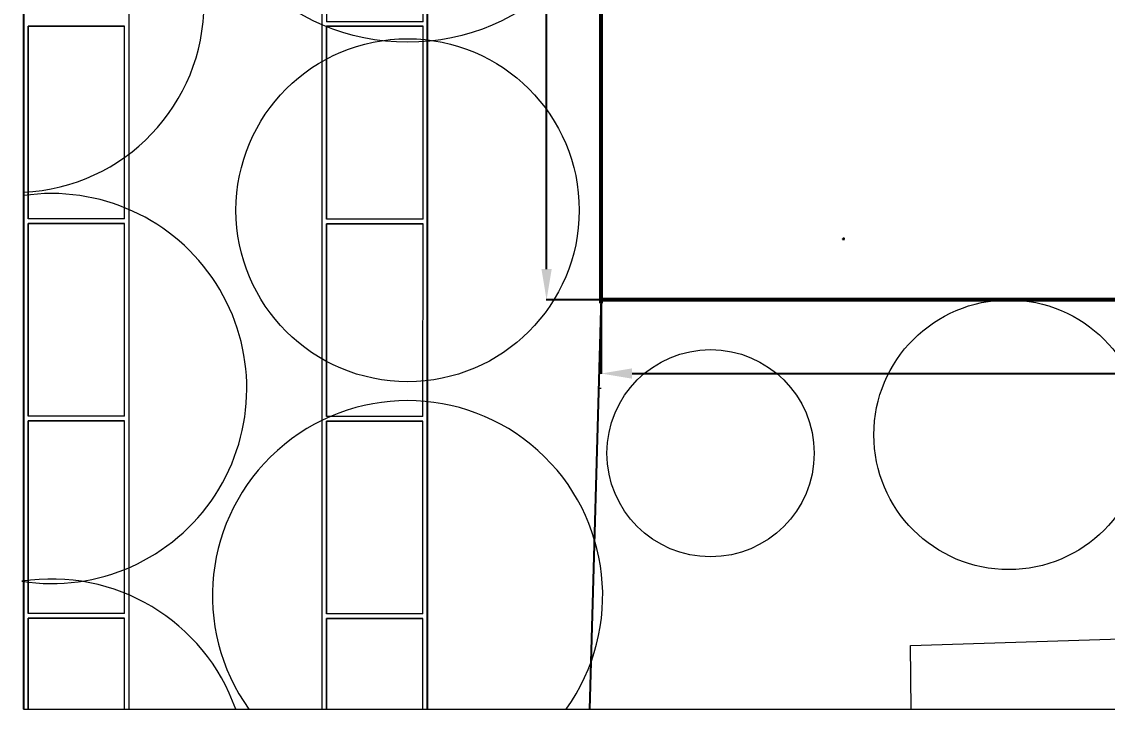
# Model space of a CAD drawing. Header units: millimetres. Extents: x 1055 to 35274, y -3049 to 16218.
# Drawn here: x 1094 to 3909, y 1122 to 2906 of the extents above; entities that cross this region are included whole.
import ezdxf

# ---------------------------------------------------------------- set-up
doc = ezdxf.new("R2010")
doc.units = ezdxf.units.MM
doc.linetypes.add('-1', pattern=[0])
for name, color, linetype, lineweight in [('Alberi', 84, 'Continuous', 9), ('Cartiglio', 8, 'Continuous', 9), ('contorno lotto', 162, 'Continuous', 53), ('Edifici__Null__ 1_ 2_ 3_ 4_ 5_ 6_ 7_ 8_ 9_ 10_ 11_', 250, '-1', 9), ('L2_VISTA', 2, 'Continuous', 25), ('L2_VISTA_SOTTILI', 1, 'Continuous', 9), ('Quote', 8, 'Continuous', 9), ('Testo', 8, 'Continuous', 9)]:
    doc.layers.add(name, color=color, linetype=linetype, lineweight=lineweight)
doc.layers.add('Recinzioni_', color=14, linetype='Continuous')
doc.styles.get("Standard").update_dxf_attribs({"font": 'arial.ttf'})
doc.dimstyles.new('ISO-25', dxfattribs={"dimtxt": 70, "dimasz": 80, "dimexe": 1.25, "dimexo": 0.625, "dimtad": 1, "dimtxsty": 'Standard', "dimcen": 2.5, "dimadec": 0, "dimazin": 0, "dimtfac": 1, "dimtmove": 0, "dimatfit": 3, "dimfxl": 1, "dimarcsym": 0})

# ---------------------------------------------------------------- blocks, each defined once
blk = doc.blocks.new('*D7')
at = {"layer": 'Defpoints', "color": 0, "transparency": 16777216}
for p in [(2596.2, 2184.2), (7985.2, 2184.2), (7985.2, 1993.1)]:
    blk.add_point(p, dxfattribs=at)
at = {"layer": 'Quote', "color": 0, "lineweight": -2, "transparency": 16777216}
for p, q in [((2596.2, 2183.5), (2596.2, 1991.9)), ((7985.2, 2183.5), (7985.2, 1991.9)), ((2676.2, 1993.1), (5186.5, 1993.1)), ((7905.2, 1993.1), (5394.8, 1993.1))]:
    blk.add_line(p, q, dxfattribs=at)
at = {"layer": 'Quote', "color": 0, "transparency": 16777216}
for points in [[(2676.2, 2006.5), (2676.2, 1979.8), (2596.2, 1993.1)], [(7905.2, 2006.5), (7905.2, 1979.8), (7985.2, 1993.1)]]:
    blk.add_solid(points, dxfattribs=at)
at = {"layer": 'Quote', "color": 0, "transparency": 16777216, "insert": (5290.7, 1993.1), "char_height": 70, "attachment_point": 5, "rotation": 0.094}
blk.add_mtext('54 m', dxfattribs=at)
blk = doc.blocks.new('*D9')
at = {"layer": 'Defpoints', "color": 0, "transparency": 16777216}
for p in [(2454.7, 5453.9), (2596.5, 5453.9), (2596.4, 2184.2)]:
    blk.add_point(p, dxfattribs=at)
at = {"layer": 'Quote', "color": 0, "lineweight": -2, "transparency": 16777216}
for p, q in [((2595.9, 5453.9), (2453.5, 5453.9)), ((2454.7, 5373.9), (2454.7, 3923.2)), ((2454.6, 2264.2), (2454.6, 3714.9)), ((2595.8, 2184.2), (2453.3, 2184.2))]:
    blk.add_line(p, q, dxfattribs=at)
at = {"layer": 'Quote', "color": 0, "transparency": 16777216}
for points in [[(2441.4, 5373.9), (2468.1, 5373.9), (2454.7, 5453.9)], [(2441.3, 2264.2), (2467.9, 2264.2), (2454.6, 2184.2)]]:
    blk.add_solid(points, dxfattribs=at)
at = {"layer": 'Quote', "color": 0, "transparency": 16777216, "insert": (2454.7, 3819), "char_height": 70, "attachment_point": 5, "rotation": 269.9931}
blk.add_mtext('33 m', dxfattribs=at)
blk = doc.blocks.new('TREE-22')
for p, q in [((-3843, 5771), (-3815, 5743)), ((-3841, 5691), (-3831, 5737)), ((-3804, 5841), (-3742, 5781)), ((-3766, 5645), (-3745, 5760)), ((-3728, 5964), (-3593, 5825)), ((-3689, 7075), (-3665, 7115)), ((-3666, 7151), (-3648, 7116)), ((-3649, 6075), (-3458, 5859)), ((-3632, 7007), (-3576, 7109)), ((-3622, 5612), (-3573, 5805)), ((-3606, 7206), (-3567, 7129)), ((-3572, 6973), (-3487, 7103)), ((-3555, 7250), (-3495, 7126)), ((-3550, 6198), (-3305, 5921)), ((-3458, 5625), (-3401, 5850)), ((-3441, 6897), (-3310, 7091)), ((-3439, 7340), (-3340, 7132)), ((-3405, 6230), (-3178, 5973)), ((-3394, 5642), (-3325, 5907)), ((-3321, 7420), (-3195, 7121)), ((-3286, 5668), (-3217, 5930)), ((-3279, 6852), (-3133, 7079)), ((-3265, 6275), (-3033, 6012)), ((-3196, 7494), (-3039, 7122)), ((-3166, 5694), (-3098, 5954)), ((-3104, 6852), (-2954, 7065)), ((-3093, 6324), (-2868, 6052)), ((-3057, 5715), (-2968, 5983)), ((-3051, 7496), (-2895, 7127)), ((-2929, 5754), (-2833, 6021)), ((-2928, 6844), (-2772, 7045)), ((-2908, 6371), (-2729, 6076)), ((-2899, 7501), (-2736, 7114)), ((-2810, 5772), (-2693, 6044)), ((-2746, 6827), (-2570, 7027)), ((-2738, 6408), (-2600, 6108)), ((-2694, 7494), (-2558, 7089)), ((-2691, 5786), (-2578, 6071)), ((-2662, 8742), (-2619, 8763)), ((-2650, 8654), (-2548, 8711)), ((-2623, 8587), (-2459, 8665)), ((-2601, 8794), (-2605, 8754)), ((-2591, 8504), (-2378, 8618)), ((-2591, 6436), (-2461, 6128)), ((-2588, 5797), (-2477, 6077)), ((-2574, 6802), (-2408, 6988)), ((-2564, 8439), (-2312, 8556)), ((-2522, 8808), (-2530, 8722)), ((-2491, 8367), (-2214, 8497)), ((-2455, 8818), (-2471, 8681)), ((-2466, 5806), (-2352, 6095)), ((-2463, 7469), (-2402, 7071)), ((-2449, 6459), (-2318, 6149)), ((-2439, 8296), (-2132, 8445)), ((-2416, 6770), (-2258, 6957)), ((-2381, 8827), (-2403, 8660)), ((-2402, 8201), (-2034, 8368)), ((-2309, 8832), (-2336, 8604)), ((-2315, 5822), (-2201, 6110)), ((-2312, 6478), (-2176, 6158)), ((-2289, 8131), (-1945, 8288)), ((-2283, 7435), (-2254, 7050)), ((-2243, 6728), (-2082, 6915)), ((-2172, 8813), (-2219, 8517)), ((-2194, 8055), (-1851, 8211)), ((-2194, 5826), (-2082, 6110)), ((-2176, 6493), (-2039, 6170)), ((-2140, 7399), (-2112, 7023)), ((-2115, 7991), (-1758, 8127)), ((-2090, 6678), (-1921, 6872)), ((-2028, 8791), (-2087, 8435)), ((-2055, 5827), (-1939, 6113)), ((-2050, 6505), (-1914, 6182)), ((-2027, 7915), (-1648, 8027)), ((-1974, 7347), (-1947, 6987)), ((-1903, 8718), (-1962, 8362)), ((-1929, 6513), (-1789, 6182)), ((-1926, 6633), (-1761, 6824)), ((-1910, 7810), (-1510, 7924)), ((-1902, 5823), (-1787, 6105)), ((-1773, 8636), (-1834, 8267)), ((-1811, 7285), (-1785, 6946)), ((-1801, 6607), (-1636, 6798)), ((-1797, 6519), (-1681, 6200)), ((-1794, 7699), (-1433, 7813)), ((-1762, 5816), (-1642, 6106)), ((-1607, 8522), (-1697, 8151)), ((-1695, 7601), (-1322, 7715)), ((-1687, 6556), (-1541, 6749)), ((-1626, 6522), (-1526, 6196)), ((-1605, 7189), (-1608, 6896)), ((-1589, 5821), (-1472, 6125)), ((-1585, 7485), (-1221, 7597)), ((-1429, 8387), (-1575, 8052)), ((-1559, 6536), (-1427, 6716)), ((-1483, 7372), (-1121, 7481)), ((-1292, 8274), (-1461, 7956)), ((-1452, 6520), (-1389, 6188)), ((-1440, 6519), (-1320, 6673)), ((-1439, 5805), (-1320, 6108)), ((-1394, 7164), (-1416, 6835)), ((-1367, 7236), (-1025, 7348)), ((-1192, 8185), (-1355, 7877)), ((-1247, 7050), (-1314, 6799)), ((-1299, 5786), (-1182, 6098)), ((-1296, 6513), (-1215, 6624)), ((-1291, 6513), (-1267, 6185)), ((-1094, 8092), (-1261, 7777)), ((-1250, 7090), (-910, 7198)), ((-1150, 6944), (-1243, 6773)), ((-1239, 8447), (-1123, 8457)), ((-1235, 8378), (-1079, 8379)), ((-1235, 8300), (-1036, 8302)), ((-1228, 9616), (-1112, 9623)), ((-1227, 8144), (-948, 8148)), ((-1225, 9546), (-1069, 9545)), ((-1225, 9468), (-1026, 9467)), ((-1223, 9235), (-898, 9234)), ((-1220, 9312), (-941, 9312)), ((-1218, 9395), (-984, 9389)), ((-1202, 9700), (-1154, 9701)), ((-1196, 9160), (-856, 9156)), ((-1177, 6505), (-1114, 6592)), ((-1099, 6852), (-1167, 6741)), ((-1165, 5764), (-1060, 6085)), ((-1164, 9094), (-796, 9089)), ((-1137, 8555), (-1157, 8520)), ((-1157, 6965), (-820, 7079)), ((-977, 7974), (-1148, 7651)), ((-1148, 6503), (-1124, 6181)), ((-1124, 9721), (-1145, 9687)), ((-1116, 9024), (-775, 8999)), ((-1059, 8535), (-1102, 8460)), ((-1047, 9700), (-1090, 9626)), ((-1076, 6852), (-754, 6976)), ((-994, 8516), (-1065, 8398)), ((-1063, 8927), (-688, 8899)), ((-1060, 6495), (-1024, 6545)), ((-885, 7874), (-1059, 7544)), ((-982, 9681), (-1054, 9564)), ((-1040, 5741), (-933, 6068)), ((-1015, 7993), (-861, 7993)), ((-909, 9656), (-1012, 9492)), ((-1007, 8816), (-638, 8778)), ((-1003, 6489), (-978, 6155)), ((-992, 6728), (-675, 6849)), ((-855, 8469), (-974, 8273)), ((-844, 9632), (-965, 9437)), ((-961, 8715), (-570, 8675)), ((-782, 9607), (-946, 9369)), ((-752, 7719), (-941, 7436)), ((-919, 5715), (-809, 6051)), ((-917, 8609), (-515, 8544)), ((-793, 8309), (-903, 8145)), ((-712, 9576), (-896, 9309)), ((-880, 7844), (-777, 7838)), ((-672, 7562), (-867, 7326)), ((-866, 8474), (-468, 8420)), ((-639, 9540), (-849, 9235)), ((-834, 8375), (-478, 8325)), ((-805, 6506), (-832, 6145)), ((-735, 8139), (-817, 8016)), ((-610, 9471), (-812, 9178)), ((-801, 8265), (-393, 8207)), ((-801, 6669), (-621, 6738)), ((-635, 7413), (-800, 7242)), ((-795, 5685), (-684, 6025)), ((-765, 8122), (-347, 8060)), ((-755, 7670), (-692, 7664)), ((-615, 7281), (-753, 7182)), ((-547, 9386), (-750, 9092)), ((-735, 7979), (-307, 7916)), ((-684, 7971), (-733, 7898)), ((-719, 6452), (-694, 6114)), ((-544, 7190), (-716, 7048)), ((-714, 7860), (-278, 7806)), ((-695, 7708), (-242, 7649)), ((-478, 9287), (-681, 8991)), ((-673, 5652), (-560, 5996)), ((-663, 7509), (-618, 7503)), ((-636, 7787), (-656, 7758)), ((-649, 7566), (-277, 7517)), ((-399, 9170), (-626, 8888)), ((-618, 7394), (-189, 7364)), ((-600, 7278), (-171, 7248)), ((-585, 6429), (-561, 6087)), ((-314, 9031), (-584, 8794)), ((-580, 7144), (-154, 7114)), ((-566, 7031), (-143, 7000)), ((-554, 5618), (-439, 5968)), ((-551, 6898), (-132, 6868)), ((-245, 8912), (-549, 8684)), ((-540, 6791), (-126, 6761)), ((-530, 6664), (-121, 6637)), ((-191, 8812), (-495, 8583)), ((-418, 6380), (-450, 6068)), ((-446, 6502), (-119, 6479)), ((-131, 8694), (-436, 8464)), ((-77, 8580), (-396, 8340)), ((-5, 8417), (-336, 8210)), ((-321, 4945), (-321, 3251)), ((-321, 3251), (-321, 2)), ((51, 8277), (-290, 8064)), ((95, 8155), (-263, 7931)), ((138, 8026), (-217, 7804)), ((178, 7893), (-177, 7671)), ((226, 7712), (-145, 7509)), ((266, 7531), (-124, 7384)), ((-109, 8583), (293, 8324)), ((298, 7358), (-96, 7228)), ((319, 7217), (-67, 7090)), ((-44, 8772), (312, 8503)), ((334, 7084), (-43, 6959)), ((355, 6813), (-29, 6686)), ((347, 6946), (-24, 6823)), ((360, 6676), (-14, 6553)), ((-7, 8287), (273, 8169)), ((16, 8904), (339, 8660)), ((57, 9043), (379, 8799)), ((77, 8080), (257, 8020)), ((122, 7660), (125, 7657)), ((133, 7914), (248, 7876)), ((144, 4927), (144, 3233)), ((144, 3404), (144, 3354)), ((144, 3241), (144, 3051)), ((144, 3051), (144, 2)), ((144, 1126), (144, 1076)), ((144, 963), (144, 772)), ((387, 6035), (148, 6180)), ((159, 9145), (418, 8950)), ((195, 7799), (430, 7492)), ((231, 7518), (357, 7354)), ((548, 6149), (253, 6328)), ((266, 9240), (443, 9094)), ((266, 7966), (524, 7630)), ((687, 6216), (331, 6432)), ((351, 8121), (623, 7767)), ((358, 6877), (492, 6752)), ((646, 8399), (361, 8249)), ((362, 6754), (436, 6692)), ((367, 7009), (536, 6791)), ((655, 8552), (377, 8426)), ((609, 7172), (379, 7182)), ((381, 9330), (487, 9242)), ((695, 8741), (401, 8618)), ((585, 5649), (410, 5968)), ((423, 7160), (624, 6894)), ((781, 6338), (427, 6553)), ((776, 8913), (428, 8792)), ((433, 8243), (711, 7882)), ((436, 9369), (502, 9312)), ((692, 7270), (458, 7293)), ((724, 9056), (460, 8967)), ((680, 9205), (491, 9142)), ((761, 7369), (494, 7385)), ((504, 9414), (534, 9388)), ((654, 9279), (507, 9229)), ((685, 5743), (521, 6042)), ((635, 9346), (523, 9317)), ((527, 7286), (739, 6998)), ((884, 6463), (531, 6677)), ((584, 9418), (538, 9404)), ((551, 8388), (807, 7996)), ((864, 7468), (554, 7485)), ((968, 6557), (614, 6771)), ((951, 7544), (622, 7591)), ((845, 5764), (655, 6111)), ((673, 7423), (854, 7107)), ((1070, 6666), (716, 6880)), ((722, 8553), (911, 8114)), ((1079, 7694), (723, 7740)), ((996, 5822), (810, 6161)), ((1157, 7821), (815, 7868)), ((1193, 6787), (824, 6990)), ((853, 7578), (1002, 7235)), ((863, 6435), (869, 6324)), ((882, 8673), (1027, 8251)), ((1245, 7978), (925, 8013)), ((1114, 5863), (931, 6197)), ((1333, 6913), (954, 7114)), ((983, 6572), (992, 6353)), ((1006, 8749), (1137, 8366)), ((1033, 7718), (1165, 7367)), ((1339, 8100), (1038, 8151)), ((1256, 5908), (1080, 6229)), ((1090, 6668), (1123, 6377)), ((1117, 8841), (1248, 8459)), ((1506, 7056), (1121, 7263)), ((1477, 8234), (1165, 8297)), ((1196, 7834), (1310, 7476)), ((1422, 5954), (1231, 6270)), ((1655, 7167), (1253, 7372)), ((1254, 6767), (1256, 6404)), ((1259, 8869), (1364, 8562)), ((1641, 8331), (1285, 8426)), ((1327, 7920), (1440, 7567)), ((1801, 7267), (1390, 7479)), ((1401, 8888), (1465, 8667)), ((1604, 5998), (1407, 6313)), ((1677, 8479), (1409, 8553)), ((1457, 6799), (1431, 6435)), ((1469, 8008), (1580, 7660)), ((1724, 8627), (1533, 8680)), ((1960, 7366), (1536, 7585)), ((1547, 8898), (1586, 8766)), ((1594, 8079), (1694, 7732)), ((1745, 8703), (1595, 8744)), ((1653, 6865), (1599, 6456)), ((1615, 8899), (1637, 8815)), ((1821, 6040), (1634, 6344)), ((1767, 8769), (1657, 8807)), ((2101, 7447), (1667, 7674)), ((1695, 8898), (1706, 8860)), ((1764, 8857), (1719, 8871)), ((1860, 6909), (1765, 6474)), ((1767, 8170), (1827, 7811)), ((2004, 6067), (1795, 6387)), ((2287, 7542), (1820, 7771)), ((2030, 6955), (1934, 6487)), ((2176, 6086), (1967, 6411)), ((1971, 8267), (1978, 7893)), ((2428, 7630), (1977, 7865)), ((2199, 6970), (2102, 6500)), ((2135, 8337), (2130, 7971)), ((2359, 6099), (2146, 6431)), ((2560, 7738), (2149, 7959)), ((2343, 6974), (2247, 6531)), ((2270, 8389), (2265, 8036)), ((2517, 6104), (2303, 6443)), ((2658, 7800), (2311, 8040)), ((2401, 8449), (2395, 8079)), ((2527, 6969), (2396, 6531)), ((2742, 7927), (2474, 8116)), ((2719, 6104), (2485, 6452)), ((2556, 8420), (2552, 8131)), ((2762, 6946), (2553, 6528)), ((2837, 8051), (2643, 8187)), ((2874, 6097), (2663, 6455)), ((2688, 8387), (2676, 8194)), ((2881, 8115), (2730, 8221)), ((2961, 6909), (2732, 6528)), ((2761, 8365), (2753, 8228)), ((2826, 8344), (2818, 8257)), ((2924, 8170), (2834, 8243)), ((3059, 6083), (2856, 6452)), ((3105, 6874), (2892, 6518)), ((2901, 8316), (2898, 8276)), ((2952, 8254), (2914, 8282)), ((3190, 6110), (3032, 6443)), ((3242, 6839), (3034, 6493)), ((3355, 6749), (3188, 6470)), ((3326, 6178), (3209, 6431)), ((3460, 6653), (3333, 6461)), ((3432, 6248), (3348, 6429)), ((3488, 6297), (3450, 6429)), ((3535, 6558), (3459, 6444)), ((3607, 6496), (3557, 6426)), ((3605, 6296), (3564, 6405)), ((3658, 6434), (3636, 6402)), ((3671, 6355), (3652, 6399))]:
    blk.add_line(p, q)
for centre, radius, start, end in [((-1625, 496), 5693, 76.710146, 113.159207), ((-1781, 556), 5578, 76.186864, 111.932785), ((-3248, 1444), 5693, 68.033955, 94.54357), ((-3419, 1376), 5751, 68.807577, 92.787359), ((-5404, 3791), 5704, 35.036261, 61.089149), ((-5476, 3931), 5618, 30.907611, 59.753598), ((-2856, 2326), 4665, 63.551203, 71.04122), ((-5669, 5061), 5693, 28.282967, 37.986127), ((-5761, 5308), 5618, 25.262348, 35.420065), ((-5664, 6484), 5546, 358.502079, 35.846601), ((-5705, 6292), 5693, 0.72355, 37.172612), ((-1677, 4873), 1934, 53.933082, 73.19096), ((-2499, 5736), 2211, 29.16668, 36.990542), ((-3469, 5007), 3345, 24.232424, 32.752097), ((-2514, 5367), 2425, 13.54512, 36.623982), ((-2593, 5112), 2277, 355.802623, 20.282509), ((-669, 5459), 559, 14.373725, 66.785969), ((-1757, 5708), 1497, 11.760097, 26.661733), ((512, 3642), 1143, 108.946882, 137.080504), ((514, 2163), 1143, 108.946882, 137.080504), ((514, -115), 1143, 108.946882, 137.080504), ((-2495, 5205), 2284, 359.797321, 17.835741), ((-735, 3971), 1143, 66.473581, 68.788333), ((482, 4006), 1143, 117.592228, 134.662442), ((505, 3835), 1143, 108.715983, 136.343907), ((-735, 3770), 1143, 39.696893, 68.788333), ((-735, 3607), 1143, 39.696893, 68.788333), ((522, 3475), 1143, 108.946882, 137.577294), ((-735, 3413), 1143, 39.696893, 68.788333), ((-729, 3241), 1143, 40.130411, 69.086407), ((797, 2248), 1703, 112.525484, 131.048283), ((440, 1315), 1068, 106.000385, 135.492359), ((-731, 997), 1145, 40.079987, 69.014182), ((898, -54), 1788, 114.924735, 133.000299), ((507, 78), 1143, 108.715983, 136.455816), ((-733, -150), 1143, 39.696893, 68.871094), ((524, -282), 1143, 109.385063, 137.691821), ((-733, -344), 1143, 39.696893, 68.871094), ((-728, -517), 1143, 40.130411, 69.169002), ((545, -546), 1228, 117.936613, 134.866574), ((513, -653), 1143, 108.715983, 136.861092), ((-728, -718), 1143, 40.130411, 69.169002), ((-728, -881), 1143, 50.441291, 69.169002), ((775, 2352), 1475, 122.921516, 137.945085), ((-733, 2493), 1143, 66.473581, 68.788333), ((507, 2356), 1143, 108.715983, 136.343907), ((-733, 2291), 1143, 39.696893, 68.788333), ((-733, 2128), 1143, 39.696893, 68.788333), ((524, 1996), 1143, 108.946882, 137.577294), ((-733, 1934), 1143, 39.696893, 68.788333), ((-728, 1762), 1143, 40.130411, 69.086407), ((775, 74), 1475, 122.921516, 137.945085), ((-733, 214), 1143, 66.473581, 68.788333), ((-733, 13), 1143, 39.696893, 68.788333), ((-735, 4181), 1143, 47.191105, 68.672262), ((518, 2911), 1143, 108.946882, 137.080504), ((612, 616), 1224, 112.325393, 139.50653), ((428, 4184), 1104, 112.331313, 132.565573), ((519, 1432), 1143, 108.946882, 137.080504), ((-526, 5533), 545, 43.062106, 67.429602), ((544, 3211), 1228, 117.936613, 134.401934), ((511, 3104), 1143, 108.715983, 136.343907), ((-729, 3039), 1143, 40.130411, 68.788333), ((-729, 2876), 1143, 40.130411, 68.788333), ((-729, 2682), 1143, 52.649798, 68.788333), ((544, 889), 1228, 117.936613, 134.401934), ((511, 826), 1143, 108.715983, 136.343907), ((-665, 796), 1087, 41.886487, 71.274532), ((-729, 598), 1143, 40.130411, 68.788333), ((-729, 404), 1143, 52.649798, 68.788333), ((545, 1732), 1228, 117.936613, 134.401934), ((513, 1625), 1143, 108.715983, 136.343907), ((-728, 1560), 1143, 40.130411, 68.788333), ((-728, 1397), 1143, 40.130411, 68.788333), ((-728, 1203), 1143, 40.250002, 68.788333), ((464, 1067), 1154, 115.079774, 132.071077), ((-735, 3971), 1143, 39.696893, 66.473581), ((-733, 2493), 1143, 39.696893, 66.473581), ((-733, 214), 1143, 39.696893, 66.473581), ((-3672, 5406), 3575, 8.104108, 17.646156), ((519, -846), 1143, 108.946882, 132.120848), ((-1251, 5579), 1123, 339.705599, 0.949525), ((-86335, 6820), 86216, 359.187726, 359.680596), ((482, 4006), 1143, 107.528505, 117.592228), ((542, 3308), 1143, 110.377089, 120.165694), ((542, 986), 1143, 110.377089, 120.165694), ((544, 1829), 1143, 110.377089, 120.165694), ((544, -449), 1143, 110.377089, 120.165694), ((548, 2602), 1143, 110.674104, 120.165694), ((-1839, 1447), 2807, 44.997357, 49.778926), ((548, 324), 1143, 110.674104, 120.165694), ((-1839, -831), 2807, 44.997357, 49.778926), ((550, 1124), 1143, 110.674104, 120.165694), ((34578, 6756), 34593, 180.649914, 181.913535), ((233, 6045), 249, 141.712019, 166.251445), ((641, 5519), 650, 141.072307, 180.405603), ((1633, 5422), 1638, 173.722366, 187.634524), ((1499, 5408), 1559, 151.800493, 164.578702), ((3686, 5293), 3781, 160.093742, 167.43607), ((529, -1013), 1143, 109.598266, 117.58952), ((2272, 4948), 2277, 167.524767, 173.5258), ((-292, 4712), 577, 41.103267, 58.575085), ((4654, 2869), 5693, 107.487541, 144.190995), ((-735, 4181), 1143, 39.696893, 47.191105), ((697, 5398), 650, 136.988726, 176.322022), ((4717, 3055), 5536, 108.686149, 146.064711), ((943, 5489), 918, 137.553017, 151.514465), ((2038, 5087), 1901, 159.117746, 184.825341), ((995, 5347), 918, 104.215433, 147.430883), ((5935, 7613), 5693, 161.305577, 177.838057), ((4331, 2975), 4933, 142.64166, 145.567322), ((5940, 7877), 5618, 163.87164, 178.109459), ((5188, 4366), 5693, 127.258097, 148.414923), ((5339, 4582), 5618, 129.82416, 152.277609), ((832, 5532), 607, 112.399483, 134.005081), ((2787, -246), 6705, 82.285345, 109.027183), ((2585, -144), 6634, 80.444498, 105.884161)]:
    blk.add_arc(centre, radius, start, end)

msp = doc.modelspace()

# ---------------------------------------------------------------- linework, layer by layer
at = {"layer": 'Alberi', "lineweight": 5}
for centre, radius in [((2094.197, 3416.853), 564.195), ((2094.197, 2416.853), 444.977), ((3653.249, 1834.275), 349.883), ((2879.913, 1786.293), 268.748)]:
    msp.add_circle(centre, radius, dxfattribs=at)
for centre, radius, start, end in [((1075.158, 2954.08), 491.185, 272.639255, 87.360745), ((1171.237, 1954.08), 506.004, 261.164908, 98.347569), ((2094.197, 1416.853), 506.004, 324.374106, 215.625894), ((1171.237, 954.08), 506.004, 19.394727, 98.835092)]:
    msp.add_arc(centre, radius, start, end, dxfattribs=at)
at = {"layer": 'Cartiglio'}
msp.add_lwpolyline([(1097.776, 1122.111), (9507.776, 1122.111), (9507.776, 7062.111), (1097.776, 7062.111)], close=True, dxfattribs=at)
at = {"layer": 'contorno lotto'}
for p, q in [((2596.153, 2175.312), (2596.547, 5453.924)), ((2596.153, 2175.312), (2596.547, 5453.924)), ((7985.181, 2184.157), (2596.154, 2184.157)), ((7985.181, 2184.157), (2596.154, 2184.157))]:
    msp.add_line(p, q, dxfattribs=at)
at = {"layer": 'Edifici__Null__ 1_ 2_ 3_ 4_ 5_ 6_ 7_ 8_ 9_ 10_ 11_', "color": 250, "linetype": '-1', "ltscale": 0.07598}
for points in [[(3399.916, 1121.955), (3397.995, 1287.435), (4762.995, 1330.435), (4765.173, 1121.955)], [(3399.914, 1122.111), (3397.995, 1287.435), (4762.995, 1330.435), (4765.171, 1122.111)]]:
    msp.add_lwpolyline(points, dxfattribs=at)
at = {"layer": 'L2_VISTA'}
for points in [[(1098.302, 3418.08), (1098.239, 2894.08)], [(2146.239, 2893.924), (2146.302, 3417.924)], [(1098.241, 2906.08), (1098.178, 2382.08)], [(2146.178, 2381.924), (2146.178, 2381.924), (2146.241, 2905.924)], [(1098.179, 2394.08), (1098.179, 2394.08), (1098.116, 1870.08)], [(2146.116, 1869.924), (2146.179, 2393.924)], [(1098.118, 1882.08), (1098.055, 1358.08)], [(2146.026, 1122.111), (2146.118, 1881.924)], [(1098.056, 1370.08), (1098.026, 1122.111)]]:
    msp.add_lwpolyline(points, dxfattribs=at)
at = {"layer": 'L2_VISTA_SOTTILI'}
for p, q in [((2134.241, 2905.924), (2134.301, 3405.924)), ((1110.179, 2394.08), (1110.239, 2894.08)), ((1360.179, 2394.08), (1360.239, 2894.08)), ((1360.179, 2394.08), (1360.239, 2894.08)), ((1884.179, 2393.924), (1884.239, 2893.924)), ((2134.179, 2393.924), (2134.239, 2893.924)), ((2134.179, 2393.924), (2134.239, 2893.924)), ((1110.118, 1882.08), (1110.178, 2382.08)), ((1360.118, 1882.08), (1360.178, 2382.08)), ((1360.118, 1882.08), (1360.178, 2382.08)), ((1884.118, 1881.924), (1884.178, 2381.924)), ((2134.118, 1881.924), (2134.178, 2381.924)), ((2134.118, 1881.924), (2134.178, 2381.924)), ((1110.056, 1370.08), (1110.116, 1870.08)), ((1360.056, 1370.08), (1360.116, 1870.08)), ((1360.056, 1370.08), (1360.116, 1870.08)), ((1884.056, 1369.924), (1884.116, 1869.924)), ((2134.056, 1369.924), (2134.116, 1869.924)), ((2134.056, 1369.924), (2134.116, 1869.924)), ((1110.088, 1122.111), (1110.116, 1358.08)), ((1360.088, 1122.111), (1360.116, 1358.08)), ((1360.088, 1122.111), (1360.116, 1358.08)), ((1884.026, 1122.111), (1884.055, 1357.924)), ((2134.026, 1122.111), (2134.055, 1357.924)), ((2134.026, 1122.111), (2134.055, 1357.924))]:
    msp.add_line(p, q, dxfattribs=at)
for points in [[(1372.239, 2894.08), (1372.302, 3418.08)], [(1872.302, 3417.924), (1872.239, 2893.924)], [(1884.301, 3405.924), (1884.241, 2905.924)], [(1372.178, 2382.08), (1372.178, 2382.08), (1372.241, 2906.08)], [(1872.241, 2905.924), (1872.178, 2381.924)], [(2134.241, 2905.924), (1884.241, 2905.924)], [(2134.241, 2905.924), (1884.241, 2905.924)], [(1110.239, 2894.08), (1110.179, 2394.08)], [(1110.239, 2894.08), (1360.239, 2894.08)], [(1360.239, 2894.08), (1110.239, 2894.08)], [(1360.239, 2894.08), (1110.239, 2894.08)], [(1884.239, 2893.924), (1884.179, 2393.924)], [(1884.239, 2893.924), (2134.239, 2893.924)], [(2134.239, 2893.924), (1884.239, 2893.924)], [(2134.239, 2893.924), (1884.239, 2893.924)], [(1360.179, 2394.08), (1110.179, 2394.08)], [(1360.179, 2394.08), (1110.179, 2394.08)], [(1360.179, 2394.08), (1110.179, 2394.08)], [(1372.116, 1870.08), (1372.179, 2394.08)], [(1872.179, 2393.924), (1872.179, 2393.924), (1872.116, 1869.924)], [(2134.179, 2393.924), (1884.179, 2393.924)], [(2134.179, 2393.924), (1884.179, 2393.924)], [(2134.179, 2393.924), (1884.179, 2393.924)], [(1110.178, 2382.08), (1110.118, 1882.08)], [(1110.178, 2382.08), (1360.178, 2382.08)], [(1360.178, 2382.08), (1110.178, 2382.08)], [(1360.178, 2382.08), (1110.178, 2382.08)], [(1884.178, 2381.924), (1884.118, 1881.924)], [(1884.178, 2381.924), (2134.178, 2381.924)], [(2134.178, 2381.924), (1884.178, 2381.924)], [(2134.178, 2381.924), (1884.178, 2381.924)], [(1110.116, 1870.08), (1110.056, 1370.08)], [(1110.116, 1870.08), (1360.116, 1870.08)], [(1360.116, 1870.08), (1110.116, 1870.08)], [(1360.116, 1870.08), (1110.116, 1870.08)], [(1360.118, 1882.08), (1110.118, 1882.08)], [(1360.118, 1882.08), (1110.118, 1882.08)], [(1360.118, 1882.08), (1110.118, 1882.08)], [(1372.055, 1358.08), (1372.118, 1882.08)], [(1872.118, 1881.924), (1872.055, 1357.924)], [(1884.116, 1869.924), (1884.056, 1369.924)], [(1884.116, 1869.924), (2134.116, 1869.924)], [(2134.116, 1869.924), (1884.116, 1869.924)], [(2134.116, 1869.924), (1884.116, 1869.924)], [(2134.118, 1881.924), (1884.118, 1881.924)], [(2134.118, 1881.924), (1884.118, 1881.924)], [(2134.118, 1881.924), (1884.118, 1881.924)], [(1360.056, 1370.08), (1110.056, 1370.08)], [(1360.056, 1370.08), (1110.056, 1370.08)], [(1360.056, 1370.08), (1110.056, 1370.08)], [(1110.116, 1358.08), (1110.088, 1122.111)], [(1110.116, 1358.08), (1360.116, 1358.08)], [(1360.116, 1358.08), (1110.116, 1358.08)], [(1360.116, 1358.08), (1110.116, 1358.08)], [(1372.026, 1122.111), (1372.056, 1370.08)], [(1872.056, 1369.924), (1872.026, 1122.111)], [(1884.055, 1357.924), (1884.026, 1122.111)], [(1884.055, 1357.924), (2134.055, 1357.924)], [(2134.055, 1357.924), (1884.055, 1357.924)], [(2134.055, 1357.924), (1884.055, 1357.924)], [(2134.056, 1369.924), (1884.056, 1369.924)], [(2134.056, 1369.924), (1884.056, 1369.924)], [(2134.056, 1369.924), (1884.056, 1369.924)]]:
    msp.add_lwpolyline(points, dxfattribs=at)
at = {"layer": 'Recinzioni_', "color": 14, "linetype": '-1', "ltscale": 0.18995}
for q in [(2566.24, 1121.955), (2566.245, 1122.111)]:
    msp.add_line((2596.548, 2189.238), q, dxfattribs=at)
at = {"layer": 'Testo', "lineweight": 5}
for points in [[(2596.547, 2453.924), (2596.186, 2453.924)], [(2596.547, 1953.924), (2589.866, 1953.924)]]:
    msp.add_lwpolyline(points, dxfattribs=at)

# ---------------------------------------------------------------- block references
at = {"xscale": 0.0005380434782608757, "yscale": 0.0005380434782608757, "zscale": 0.0005380434782608757}
msp.add_blockref('TREE-22', (3224.965, 2338.952), dxfattribs=at)

# ---------------------------------------------------------------- dimensions: what is measured, and where the dimension line sits
at = {"layer": 'Quote'}
dim = msp.add_aligned_dim(p1=(2596.404, 2184.157), p2=(2596.547, 5453.924), distance=141.822, text='33 m', dimstyle='ISO-25', dxfattribs=at)
dim.commit()
dim.dimension.update_dxf_attribs({"geometry": '*D9', "text_midpoint": (2454.653, 3819.047), "text_rotation": 269.993115})
dim = msp.add_linear_dim(base=(7985.181, 1993.149), p1=(2596.154, 2184.157), p2=(7985.181, 2184.157), text='54 m', dimstyle='ISO-25', dxfattribs=at)
dim.commit()
dim.dimension.update_dxf_attribs({"geometry": '*D7', "text_midpoint": (5290.668, 1993.149), "text_rotation": 0.094042})

doc.saveas('drawing.dxf')
